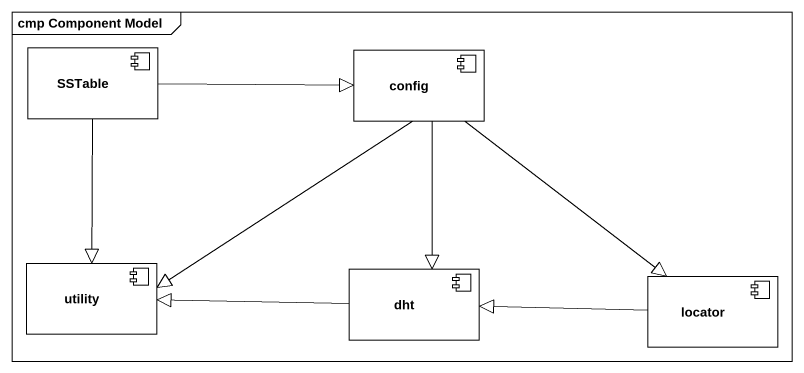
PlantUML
@startuml
mainframe cmp Component Model
component SSTable
component config
component utility
component dht
component locator
SSTable -right-|> config
SSTable --|> utility
config --|> utility
config --|> dht
config --|> locator
dht -left-|> utility
locator -left-|> dht
@enduml
